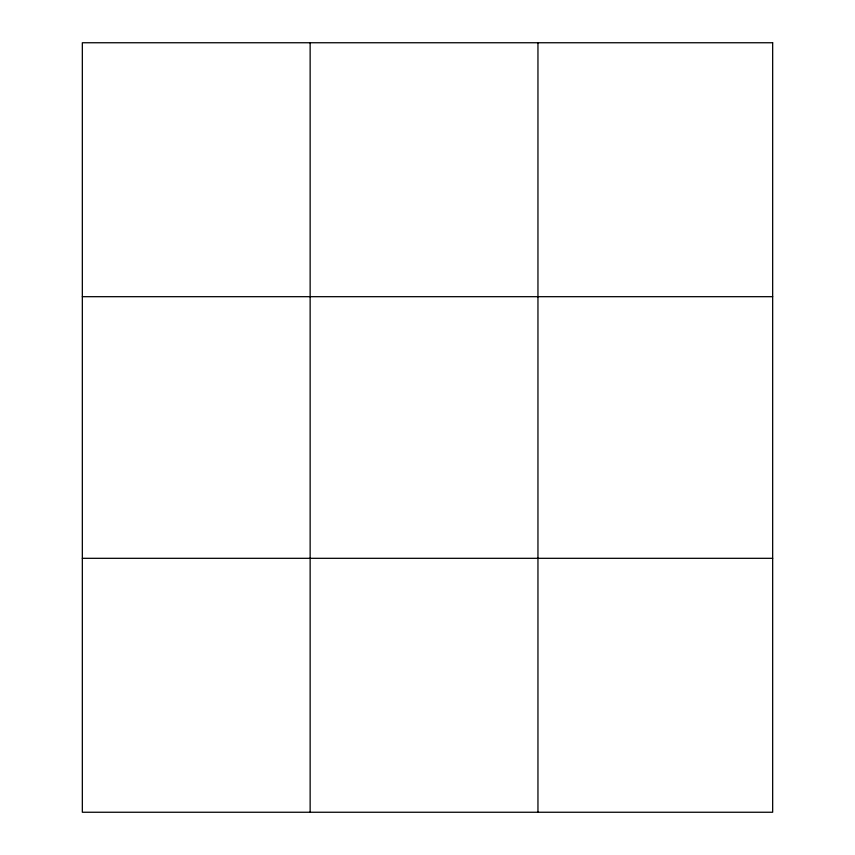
<?xml version="1.0" encoding="UTF-8"?>
<svg xmlns="http://www.w3.org/2000/svg" width="855" height="855" viewBox="0 0 855 855"><rect width="100%" height="100%" fill="white"/><g stroke="black" fill="none" stroke-linecap="round" stroke-linejoin="round"><path stroke-width="1.28" d="M310.141 42.75L310.141 812.25M537.955 42.75L537.955 812.25M82.337 296.685L772.664 296.685M82.337 558.315L772.664 558.315M772.664 42.75L772.664 812.25L82.337 812.25L82.337 42.75L772.664 42.75"/></g></svg>
